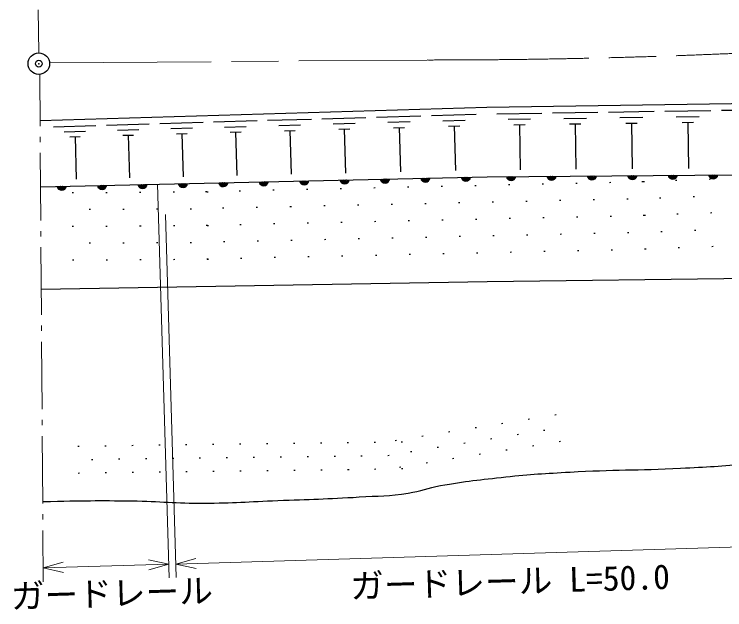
# Model space of a CAD drawing. Units: millimetres, scale not verified. Extents: x 40000 to 680000, y 20000 to 380000.
# Drawn here: x 67509 to 120244, y 242762 to 286951 of the extents above; entities that cross this region are included whole.
import ezdxf
from ezdxf.enums import TextEntityAlignment as Align

# ---------------------------------------------------------------- set-up
doc = ezdxf.new("R2010")
doc.units = ezdxf.units.MM
doc.header["$LTSCALE"] = 1000
doc.header["$PDMODE"] = 32
doc.header["$PDSIZE"] = 500
doc.linetypes.add('CHAIN', pattern=[18.5, 12, -1.5, 3.5, -1.5])
for name, color, linetype, lineweight in [('M-BGD', 7, 'Continuous', 25), ('M-BMK', 2, 'CHAIN', 13), ('M-BMK-HTXT', 7, 'Continuous', 13), ('M-BMK-SRVR', 3, 'Continuous', 25), ('M-STR-HTXT', 7, 'Continuous', 13)]:
    doc.layers.add(name, color=color, linetype=linetype, lineweight=lineweight)
doc.layers.add('M-OTRS', color=6, linetype='Continuous')
doc.styles.add('ＭＳ ゴシック', font='')
doc.styles.get('ＭＳ ゴシック').set_extended_font_data('MS Gothic')

msp = doc.modelspace()

# ---------------------------------------------------------------- linework, layer by layer
at = {"layer": 'M-BGD'}
for p, q in [((98482, 279438), (101796, 279536)), ((103322, 279571), (106666, 279621)), ((107454, 279633), (110821, 279683)), ((111609, 279695), (114999, 279746)), ((115788, 279757), (119202, 279808)), ((119990, 279820), (123427, 279872)), ((82309, 278959), (85529, 279054)), ((86317, 279078), (89561, 279174)), ((90349, 279197), (93616, 279294)), ((94404, 279317), (97694, 279415)), ((95238, 278930), (96884, 278979)), ((99323, 279048), (100980, 279098)), ((104164, 279165), (105836, 279190)), ((108302, 279224), (109986, 279250)), ((112463, 279284), (114158, 279309)), ((116647, 279343), (118354, 279369)), ((70423, 278607), (73574, 278700)), ((74362, 278723), (77536, 278818)), ((78324, 278841), (81521, 278936)), ((79135, 278465), (80734, 278512)), ((83126, 278580), (84736, 278628)), ((87140, 278696), (88762, 278744)), ((91178, 278813), (92811, 278861)), ((95662, 278531), (96484, 278556)), ((96073, 278543), (96171, 275253)), ((99749, 278646), (100578, 278671)), ((100163, 278659), (100262, 275345)), ((104589, 278754), (105424, 278766)), ((105007, 278760), (105057, 275416)), ((108729, 278810), (109571, 278822)), ((109150, 278816), (109200, 275449)), ((112893, 278866), (113741, 278879)), ((113317, 278873), (113368, 275482)), ((117081, 278923), (117934, 278936)), ((117507, 278929), (117558, 275515)), ((71222, 278236), (72798, 278283)), ((75167, 278350), (76754, 278397)), ((75576, 277965), (76369, 277989)), ((75972, 277977), (76067, 274803)), ((79547, 278077), (80346, 278101)), ((79946, 278089), (80041, 274892)), ((83541, 278190), (84346, 278214)), ((83943, 278202), (84039, 274981)), ((87558, 278303), (88369, 278327)), ((87963, 278315), (88059, 275071)), ((91598, 278417), (92415, 278441)), ((92007, 278429), (92103, 275162)), ((71628, 277854), (72415, 277877)), ((72021, 277866), (72115, 274714)), ((101795, 274228), (101695, 274226)), ((104294, 274284), (104194, 274282)), ((106793, 274341), (106693, 274339)), ((109293, 274397), (109193, 274395)), ((111792, 274454), (111692, 274451)), ((114199, 274513), (114099, 274509)), ((114292, 274510), (114192, 274508)), ((116697, 274607), (116597, 274603)), ((119195, 274700), (119095, 274696)), ((74404, 273710), (74304, 273709)), ((76904, 273725), (76804, 273724)), ((79404, 273740), (79304, 273739)), ((81800, 273776), (81700, 273774)), ((81904, 273755), (81804, 273754)), ((84299, 273833), (84199, 273831)), ((86799, 273889), (86699, 273887)), ((89298, 273946), (89198, 273944)), ((91797, 274002), (91697, 274000)), ((94297, 274059), (94197, 274056)), ((96796, 274115), (96696, 274113)), ((99295, 274172), (99195, 274169)), ((71904, 273695), (71804, 273694)), ((110571, 273176), (110471, 273174)), ((113070, 273232), (112970, 273230)), ((115495, 273311), (115395, 273307)), ((117993, 273404), (117893, 273401)), ((88076, 272668), (87976, 272666)), ((90576, 272724), (90476, 272722)), ((93075, 272781), (92975, 272778)), ((95575, 272837), (95475, 272835)), ((98074, 272894), (97974, 272891)), ((100573, 272950), (100473, 272948)), ((103073, 273006), (102973, 273004)), ((105572, 273063), (105472, 273061)), ((108071, 273119), (107971, 273117)), ((73161, 272452), (73061, 272452)), ((75661, 272467), (75561, 272467)), ((78161, 272482), (78061, 272482)), ((80661, 272497), (80561, 272497)), ((83078, 272555), (82978, 272553)), ((85577, 272611), (85477, 272609)), ((119289, 272202), (119189, 272198)), ((96852, 271616), (96752, 271613)), ((99352, 271672), (99252, 271670)), ((101851, 271729), (101751, 271726)), ((104350, 271785), (104251, 271783)), ((106850, 271841), (106750, 271839)), ((109349, 271898), (109249, 271896)), ((111849, 271954), (111749, 271952)), ((114292, 272015), (114192, 272011)), ((114348, 272011), (114248, 272009)), ((116790, 272108), (116690, 272105)), ((71919, 271195), (71819, 271194)), ((74419, 271210), (74319, 271209)), ((76919, 271225), (76819, 271224)), ((79419, 271240), (79319, 271239)), ((81856, 271277), (81756, 271275)), ((81919, 271255), (81819, 271254)), ((84356, 271334), (84256, 271331)), ((86855, 271390), (86755, 271388)), ((89354, 271446), (89254, 271444)), ((91854, 271503), (91754, 271501)), ((94353, 271559), (94253, 271557)), ((105628, 270564), (105528, 270561)), ((108128, 270620), (108028, 270618)), ((110627, 270676), (110527, 270674)), ((113126, 270733), (113027, 270731)), ((115588, 270812), (115488, 270809)), ((118086, 270906), (117986, 270902)), ((83134, 270056), (83034, 270053)), ((85633, 270112), (85534, 270110)), ((88133, 270169), (88033, 270166)), ((90632, 270225), (90532, 270223)), ((93132, 270281), (93032, 270279)), ((95631, 270338), (95531, 270336)), ((98130, 270394), (98030, 270392)), ((100630, 270451), (100530, 270448)), ((103129, 270507), (103029, 270505)), ((73176, 269952), (73076, 269952)), ((75676, 269967), (75576, 269967)), ((78176, 269982), (78076, 269982)), ((80676, 269997), (80576, 269997)), ((114386, 269517), (114286, 269513)), ((114404, 269511), (114304, 269509)), ((116884, 269610), (116784, 269606)), ((119382, 269704), (119282, 269700)), ((91910, 269003), (91810, 269001)), ((94409, 269060), (94310, 269058)), ((96909, 269116), (96809, 269114)), ((99408, 269173), (99308, 269171)), ((101908, 269229), (101808, 269227)), ((104407, 269286), (104307, 269283)), ((106906, 269342), (106806, 269340)), ((109406, 269399), (109306, 269396)), ((111905, 269455), (111805, 269453)), ((71934, 268695), (71834, 268694)), ((74434, 268710), (74334, 268709)), ((76934, 268725), (76834, 268724)), ((79434, 268740), (79334, 268739)), ((81913, 268778), (81813, 268775)), ((81934, 268755), (81834, 268754)), ((84412, 268834), (84312, 268832)), ((86911, 268891), (86811, 268888)), ((89411, 268947), (89311, 268945)), ((105755, 256904), (105657, 256888)), ((107730, 257220), (107631, 257205)), ((103781, 256587), (103682, 256571)), ((99831, 255954), (99732, 255938)), ((101806, 256271), (101707, 256255)), ((106901, 256075), (106802, 256059)), ((95882, 255321), (95783, 255305)), ((97856, 255637), (97758, 255621)), ((102952, 255441), (102853, 255426)), ((104926, 255758), (104828, 255742)), ((108047, 255246), (107948, 255230)), ((72331, 254886), (72231, 254884)), ((74331, 254913), (74231, 254911)), ((76331, 254940), (76231, 254938)), ((78330, 254967), (78230, 254966)), ((80330, 254994), (80230, 254993)), ((82330, 255021), (82230, 255020)), ((84330, 255048), (84230, 255047)), ((86330, 255075), (86230, 255074)), ((88329, 255102), (88229, 255101)), ((90329, 255129), (90229, 255128)), ((92329, 255156), (92229, 255155)), ((94329, 255183), (94229, 255182)), ((96329, 255210), (96229, 255209)), ((99002, 254808), (98903, 254792)), ((100977, 255125), (100878, 255109)), ((106072, 254929), (105973, 254913)), ((95342, 254197), (95242, 254196)), ((97027, 254492), (96929, 254476)), ((102123, 254296), (102024, 254280)), ((104097, 254612), (103999, 254597)), ((73344, 253899), (73244, 253898)), ((75344, 253926), (75244, 253925)), ((77344, 253953), (77244, 253952)), ((79344, 253981), (79244, 253979)), ((81344, 254008), (81244, 254006)), ((83343, 254035), (83243, 254033)), ((85343, 254062), (85243, 254060)), ((87343, 254089), (87243, 254087)), ((89343, 254116), (89243, 254114)), ((91343, 254143), (91243, 254142)), ((93342, 254170), (93243, 254169)), ((98173, 253662), (98074, 253647)), ((100148, 253979), (100049, 253963)), ((92356, 253156), (92256, 253155)), ((94356, 253184), (94256, 253182)), ((96198, 253346), (96099, 253330)), ((96356, 253211), (96256, 253209)), ((72358, 252886), (72258, 252885)), ((74358, 252913), (74258, 252912)), ((76358, 252940), (76258, 252939)), ((78357, 252967), (78257, 252966)), ((80357, 252994), (80257, 252993)), ((82357, 253021), (82257, 253020)), ((84357, 253048), (84257, 253047)), ((86357, 253075), (86257, 253074)), ((88356, 253102), (88256, 253101)), ((90356, 253129), (90256, 253128))]:
    msp.add_line(p, q, dxfattribs=at)
for points in [[(69424, 279077), (102578, 280060), (124055, 280381), (129539, 280641), (142294, 281544), (160184, 283323), (170019, 284521), (198125, 288309), (227908, 292037), (244579, 294222), (256827, 295505), (269064, 296228), (284732, 296681), (303469, 296000), (315987, 294997), (337904, 292234), (384891, 286447), (484552, 274957), (490332, 274156), (499814, 273154), (507809, 272548)], [(69459, 274155), (102599, 274897), (124170, 275068), (130709, 275213), (142729, 276056), (160782, 277913), (172472, 279261), (199069, 282640), (228660, 286670), (245217, 289173), (257202, 290784), (269261, 291751), (284725, 291992), (303019, 290816), (316099, 289404), (338483, 286896), (367648, 283565), (384379, 281450), (452746, 272939), (485088, 269178)], [(69514, 266555), (102608, 267114), (122125, 267364), (131050, 267821), (143321, 268527), (150155, 269147), (161766, 270689), (173354, 272093), (200019, 275452), (229730, 279254), (246257, 281490), (258043, 283041), (268289, 284357), (284591, 284774), (295782, 284246), (302451, 283652), (315397, 282486), (337796, 280229), (366936, 277215), (383582, 275481), (409490, 272599), (425575, 270659)]]:
    msp.add_lwpolyline(points, dxfattribs=at)
for centre, radius, start, end in [((98025, 274849), 354, 190.08, 352.4852), ((98025, 274849), 283, 192.3041, 350.2612), ((98025, 274849), 212, 196.0504, 346.5149), ((98025, 274849), 142, 203.7621, 338.8031), ((98025, 274849), 100, 214.0798, 328.4855), ((101024, 274916), 354, 190.08, 352.4852), ((101024, 274916), 283, 192.3041, 350.2612), ((101024, 274916), 212, 196.0504, 346.5149), ((101024, 274916), 142, 203.7621, 338.8031), ((101024, 274916), 100, 214.0798, 328.4855), ((104384, 274965), 354, 189.2516, 351.6568), ((104384, 274965), 283, 191.4757, 349.4328), ((104384, 274965), 212, 195.222, 345.6864), ((104384, 274965), 142, 202.9337, 337.9747), ((104384, 274965), 100, 213.2514, 327.6571), ((107384, 274989), 354, 189.2516, 351.6568), ((107384, 274989), 283, 191.4757, 349.4328), ((107384, 274989), 212, 195.222, 345.6864), ((107384, 274989), 142, 202.9337, 337.9747), ((107384, 274989), 100, 213.2514, 327.6571), ((110384, 275013), 354, 189.2516, 351.6568), ((110384, 275013), 283, 191.4757, 349.4328), ((110384, 275013), 212, 195.222, 345.6864), ((110384, 275013), 142, 202.9337, 337.9747), ((110384, 275013), 100, 213.2514, 327.6571), ((113384, 275037), 354, 189.2516, 351.6568), ((113384, 275037), 283, 191.4757, 349.4328), ((113384, 275037), 212, 195.222, 345.6864), ((113384, 275037), 142, 202.9337, 337.9747), ((113384, 275037), 100, 213.2514, 327.6571), ((116384, 275060), 354, 189.2516, 351.6568), ((116384, 275060), 283, 191.4757, 349.4328), ((116384, 275060), 212, 195.222, 345.6864), ((116384, 275060), 142, 202.9337, 337.9747), ((116384, 275060), 100, 213.2514, 327.6571), ((119384, 275084), 354, 189.2516, 351.6568), ((119384, 275084), 283, 191.4757, 349.4328), ((119384, 275084), 212, 195.222, 345.6864), ((119384, 275084), 142, 202.9337, 337.9747), ((119384, 275084), 100, 213.2514, 327.6571), ((74031, 274311), 354, 190.08, 352.4852), ((74031, 274311), 283, 192.3041, 350.2612), ((74031, 274311), 212, 196.0504, 346.5149), ((74031, 274311), 142, 203.7621, 338.8031), ((74031, 274311), 100, 214.0798, 328.4855), ((77030, 274379), 354, 190.08, 352.4852), ((77030, 274379), 283, 192.3041, 350.2612), ((77030, 274379), 212, 196.0504, 346.5149), ((77030, 274379), 142, 203.7621, 338.8031), ((77030, 274379), 100, 214.0798, 328.4855), ((80029, 274446), 354, 190.08, 352.4852), ((80029, 274446), 283, 192.3041, 350.2612), ((80029, 274446), 212, 196.0504, 346.5149), ((80029, 274446), 142, 203.7621, 338.8031), ((80029, 274446), 100, 214.0798, 328.4855), ((83028, 274513), 354, 190.08, 352.4852), ((83028, 274513), 283, 192.3041, 350.2612), ((83028, 274513), 212, 196.0504, 346.5149), ((83028, 274513), 142, 203.7621, 338.8031), ((83028, 274513), 100, 214.0798, 328.4855), ((86028, 274580), 354, 190.08, 352.4852), ((86028, 274580), 283, 192.3041, 350.2612), ((86028, 274580), 212, 196.0504, 346.5149), ((86028, 274580), 142, 203.7621, 338.8031), ((86028, 274580), 100, 214.0798, 328.4855), ((89027, 274647), 354, 190.08, 352.4852), ((89027, 274647), 283, 192.3041, 350.2612), ((89027, 274647), 212, 196.0504, 346.5149), ((89027, 274647), 142, 203.7621, 338.8031), ((89027, 274647), 100, 214.0798, 328.4855), ((92026, 274714), 354, 190.08, 352.4852), ((92026, 274714), 283, 192.3041, 350.2612), ((92026, 274714), 212, 196.0504, 346.5149), ((92026, 274714), 142, 203.7621, 338.8031), ((92026, 274714), 100, 214.0798, 328.4855), ((95025, 274781), 354, 190.08, 352.4852), ((95025, 274781), 283, 192.3041, 350.2612), ((95025, 274781), 212, 196.0504, 346.5149), ((95025, 274781), 142, 203.7621, 338.8031), ((95025, 274781), 100, 214.0798, 328.4855), ((71031, 274244), 354, 190.08, 352.4852), ((71031, 274244), 283, 192.3041, 350.2612), ((71031, 274244), 212, 196.0504, 346.5149), ((71031, 274244), 142, 203.7621, 338.8031), ((71031, 274244), 100, 214.0798, 328.4855)]:
    msp.add_arc(centre, radius, start, end, dxfattribs=at)
msp.add_open_spline([(69626, 250794), (72820, 250857), (73668, 250882), (76259, 250842), (78342, 250810), (79507, 250668), (81591, 250674), (83731, 250680), (84928, 250781), (87067, 250866), (89426, 250960), (90749, 250989), (93107, 251130), (94535, 251216), (95345, 251196), (96757, 251419), (97699, 251567), (98198, 251794), (99135, 251971), (101014, 252325), (102087, 252403), (103987, 252619), (105850, 252832), (106902, 252873), (108775, 252983), (111970, 253169), (113768, 253104), (116965, 253271), (118913, 253372), (120009, 253398), (121948, 253607), (123348, 253758), (124110, 253999), (125503, 254208), (126635, 254377), (127268, 254497), (128409, 254592), (129728, 254702), (130472, 254759), (131795, 254736), (134162, 254695), (135505, 254671), (137836, 254256), (139708, 253922), (140658, 253332), (142495, 252839), (144059, 252418), (144937, 252176), (146530, 251878), (149063, 251403), (150476, 250982), (153050, 250869), (154466, 250807), (155260, 250924), (156677, 250917), (159661, 250902), (161331, 250788), (164314, 250725), (168568, 250635), (170953, 250660), (175206, 250533), (176698, 250488), (177532, 250329), (179025, 250365), (180409, 250398), (181166, 250657), (182543, 250797), (184126, 250958), (185013, 251058), (186602, 251133), (188636, 251230), (189342, 251190), (191814, 251109)], degree=3, knots=[0, 0, 0, 0, 1, 1, 1, 2, 2, 2, 3, 3, 3, 4, 4, 4, 5, 5, 5, 6, 6, 6, 7, 7, 7, 8, 8, 8, 9, 9, 9, 10, 10, 10, 11, 11, 11, 12, 12, 12, 13, 13, 13, 14, 14, 14, 15, 15, 15, 16, 16, 16, 17, 17, 17, 18, 18, 18, 19, 19, 19, 20, 20, 20, 21, 21, 21, 22, 22, 22, 23, 23, 23, 24, 24, 24, 24], dxfattribs=at)
at = {"layer": 'M-BMK'}
msp.add_line((70131, 283336), (98149, 283554), dxfattribs=at)
msp.add_arc((98436, 800042), 516488, 269.96816, 276.33878, dxfattribs=at)
at = {"layer": 'M-BMK-HTXT'}
for p, q in [((69292, 287264), (69331, 284082)), ((69400, 282485), (69427, 278655)), ((69433, 277855), (69436, 277455)), ((69441, 276655), (69477, 271655)), ((69483, 270855), (69486, 270455)), ((69491, 269655), (69527, 264655)), ((69533, 263855), (69536, 263455)), ((69541, 262655), (69577, 257655)), ((69583, 256855), (69586, 256455)), ((69592, 255655), (69627, 250655)), ((69633, 249856), (69636, 249456)), ((69642, 248656), (69669, 244825))]:
    msp.add_line(p, q, dxfattribs=at)
at = {"layer": 'M-BMK-SRVR'}
msp.add_circle((69333, 283282), 800, dxfattribs=at)
at = {"layer": 'M-OTRS'}
msp.add_point((69333, 283282), dxfattribs=at)
at = {"layer": 'M-STR-HTXT'}
for p, q in [((78154, 274334), (79019, 245143)), ((78725, 272100), (79539, 245159)), ((79508, 246158), (128987, 247653)), ((69662, 245866), (71150, 246286)), ((78989, 246143), (77479, 246473)), ((79508, 246158), (80996, 246579)), ((69662, 245866), (78989, 246143)), ((69662, 245866), (71172, 245536)), ((78989, 246143), (77501, 245723)), ((79508, 246158), (81019, 245829))]:
    msp.add_line(p, q, dxfattribs=at)

# ---------------------------------------------------------------- texts
at = {"layer": 'M-STR-HTXT', "style": 'ＭＳ ゴシック'}
for s, rotation, p in [('ガードレール L=50.0', 1.731, (104353, 243408)), ('ガードレール', 1.697, (74802, 242517))]:
    msp.add_text(s, height=1833, rotation=rotation, dxfattribs=at).set_placement(p, align=Align.BOTTOM_CENTER)

doc.saveas('drawing.dxf')
